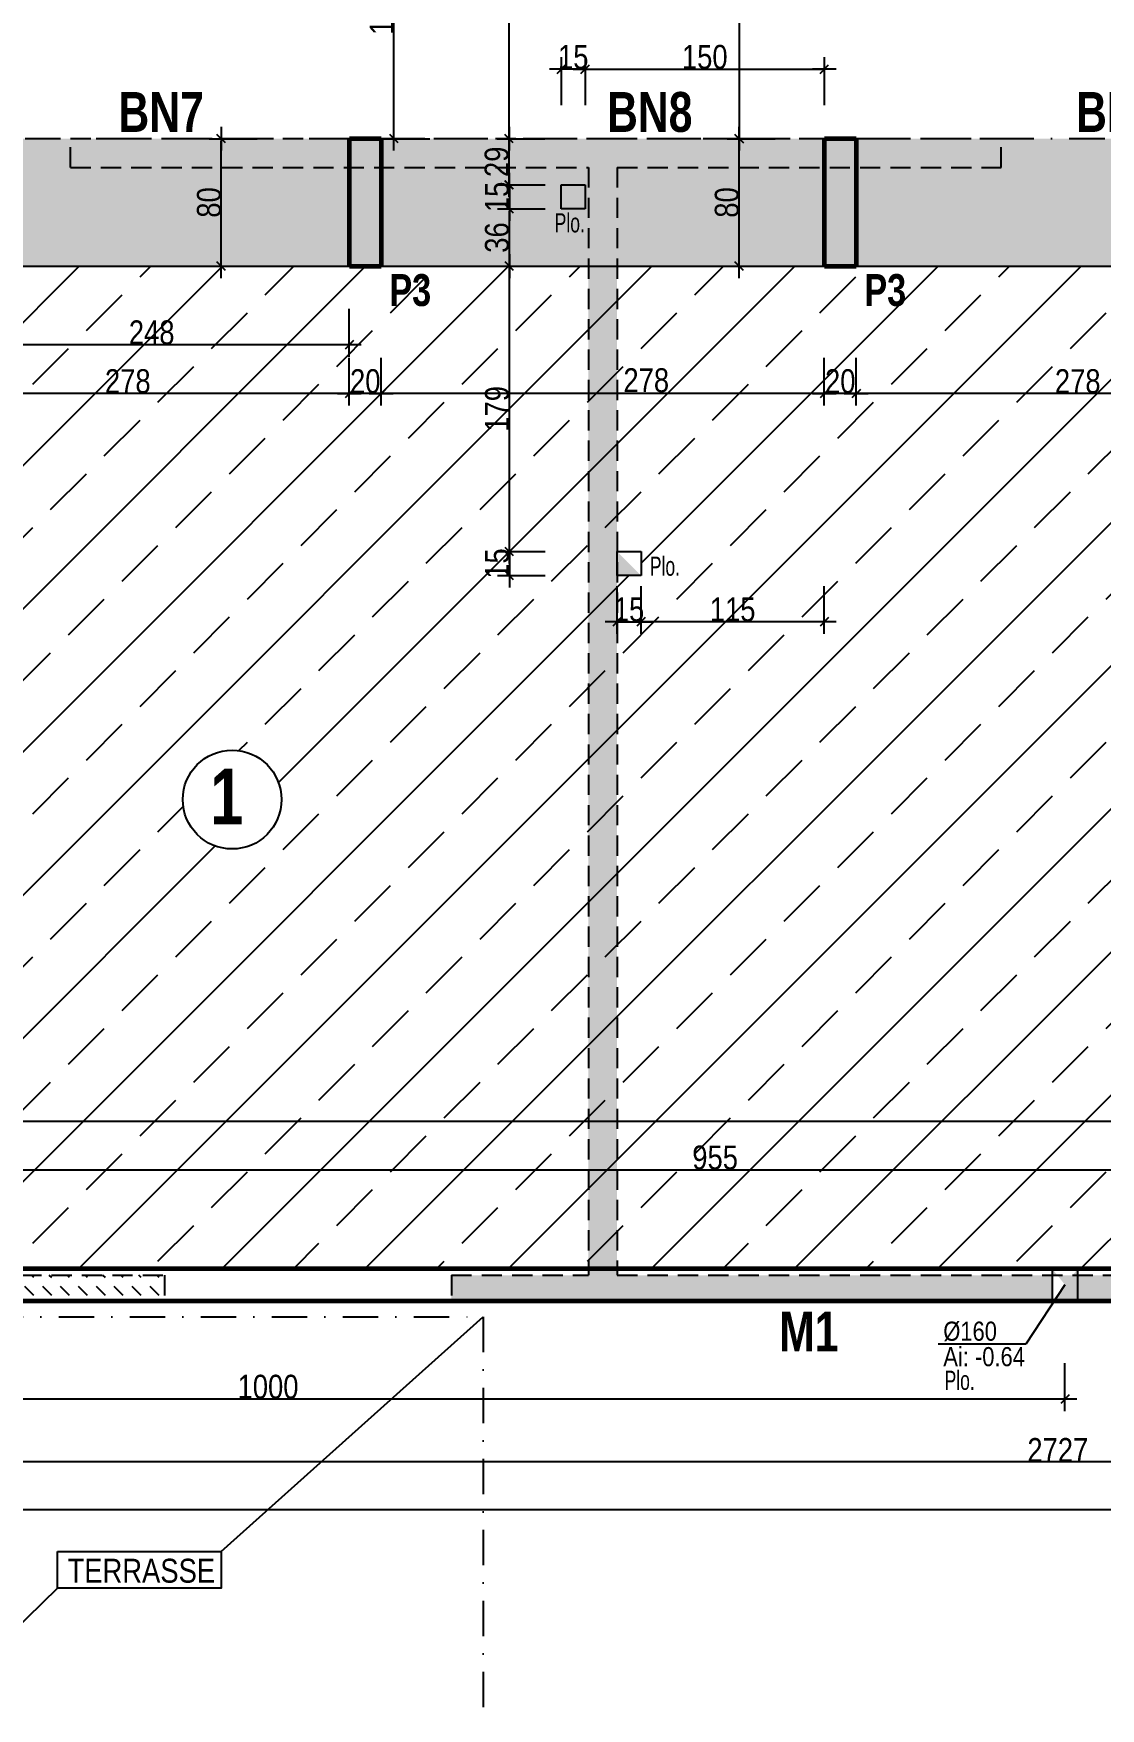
# Model space of a CAD drawing. Header units: centimetres. Extents: x 38820 to 82487, y -36363 to -12804.
# Drawn here: x 50413 to 51083, y -25268 to -24217 of the extents above; entities that cross this region are included whole.
import ezdxf
from ezdxf.enums import TextEntityAlignment as Align

# ---------------------------------------------------------------- set-up
doc = ezdxf.new("R2010")
doc.units = ezdxf.units.CM
doc.header["$LTSCALE"] = 0.5
doc.linetypes.add('CACHEX2', pattern=[19.05, 12.7, -6.35])
doc.linetypes.add('TIRETPT2', pattern=[12.7, 6.35, -3.175, 0, -3.175])
doc.layers.get('DEFPOINTS').update_dxf_attribs({"linetype": 'CONTINUOUS'})
for name, color, linetype in [('01_cote_gen', 4, 'CONTINUOUS'), ('01_linteaux', 2, 'CONTINUOUS'), ('01_murs_sup', 2, 'CACHEX2'), ('01_poch_BN', 9, 'CONTINUOUS'), ('01_poch_poteaux', 250, 'CONTINUOUS'), ('01_resv', 32, 'CONTINUOUS'), ('01_texte', 230, 'CONTINUOUS'), ('AA_COTES', 2, 'CONTINUOUS')]:
    doc.layers.add(name, color=color, linetype=linetype)
doc.layers.add('01_murs_coup', color=5, linetype='CONTINUOUS', lineweight=60)
doc.styles.add('Arial Narrow', font='ARIALN.TTF')
doc.styles.add('impact', font='impact.ttf')
doc.styles.add('STYLE2', font='ARIALN.TTF')
doc.dimstyles.new('JB50', dxfattribs={"dimscale": 0.1, "dimtxt": 150, "dimasz": 15, "dimexe": 0.1, "dimexo": 0.1, "dimgap": 0.09, "dimtad": 1, "dimdec": 1, "dimdsep": 46, "dimtxsty": 'STYLE2', "dimblk1": 'BOND_G', "dimblk2": 'BOND_D', "dimsah": 1, "dimcen": 1.5, "dimdle": 0.01, "dimse1": 1, "dimse2": 1, "dimclrd": 4, "dimclre": 2, "dimclrt": 6, "dimazin": 2, "dimtfac": 2.333333, "dimtdec": 1, "dimtix": 1, "dimtmove": 2, "dimatfit": 3, "dimldrblk": 'BOND_G', "dimfxl": 1, "dimtolj": 1, "dimtzin": 0, "dimarcsym": 0})
pattern_1 = [(135, (-19116.01, 5490.093), (-11.22532015, 9e-16), [7.9375, -7.9375])]

# ---------------------------------------------------------------- blocks, each defined once
blk = doc.blocks.new('BOND_G')
at = {"layer": 'AA_COTES', "color": 0}
for p, q in [((0, -5), (0, 15)), ((5, 0), (-5, 0)), ((1.77, 1.77), (-1.77, -1.77))]:
    blk.add_line(p, q, dxfattribs=at)
blk = doc.blocks.new('BOND_D')
at = {"layer": 'AA_COTES', "color": 0}
for p, q in [((5, 0), (-5, 0)), ((-1.77, -1.77), (1.77, 1.77)), ((0, 5), (0, -15))]:
    blk.add_line(p, q, dxfattribs=at)
blk = doc.blocks.new('*D740')
at = {"layer": '01_cote_gen', "color": 4, "lineweight": -2, "transparency": 16777216}
blk.add_line((51206.1, -24443.3), (50931.1, -24443.3), dxfattribs=at)
at = {"layer": 'DEFPOINTS', "color": 0}
for p in [(50929.6, -24363.4), (51207.6, -24421.9), (50929.6, -24443.3)]:
    blk.add_point(p, dxfattribs=at)
at = {"layer": '01_cote_gen', "color": 4, "lineweight": -2, "transparency": 16777216, "xscale": 1.5, "yscale": 1.5, "zscale": 1.5, "rotation": 180}
blk.add_blockref('BOND_D', (50929.6, -24443.3), dxfattribs=at)
at = {"layer": '01_cote_gen', "color": 4, "lineweight": -2, "transparency": 16777216, "xscale": 1.5, "yscale": 1.5, "zscale": 1.5}
blk.add_blockref('BOND_G', (51207.6, -24443.3), dxfattribs=at)
at = {"layer": '01_cote_gen', "color": 6, "transparency": 16777216, "insert": (51068.6, -24435.6), "char_height": 15, "attachment_point": 5, "style": 'STYLE2'}
blk.add_mtext('\\A1;278', dxfattribs=at)
blk = doc.blocks.new('*D741')
at = {"layer": '01_cote_gen', "color": 4, "lineweight": -2, "transparency": 16777216}
blk.add_line((50928.1, -24443.3), (50911.1, -24443.3), dxfattribs=at)
at = {"layer": 'DEFPOINTS', "color": 0}
for p in [(50909.6, -24363.4), (50929.6, -24363.4), (50909.6, -24443.3)]:
    blk.add_point(p, dxfattribs=at)
at = {"layer": '01_cote_gen', "color": 4, "lineweight": -2, "transparency": 16777216, "xscale": 1.5, "yscale": 1.5, "zscale": 1.5, "rotation": 180}
blk.add_blockref('BOND_D', (50909.6, -24443.3), dxfattribs=at)
at = {"layer": '01_cote_gen', "color": 4, "lineweight": -2, "transparency": 16777216, "xscale": 1.5, "yscale": 1.5, "zscale": 1.5}
blk.add_blockref('BOND_G', (50929.6, -24443.3), dxfattribs=at)
at = {"layer": '01_cote_gen', "color": 6, "transparency": 16777216, "insert": (50919.6, -24435.6), "char_height": 15, "attachment_point": 5, "style": 'STYLE2'}
blk.add_mtext('\\A1;20', dxfattribs=at)
blk = doc.blocks.new('*D742')
at = {"layer": '01_cote_gen', "color": 4, "lineweight": -2, "transparency": 16777216}
blk.add_line((50908.1, -24443.3), (50633.1, -24443.3), dxfattribs=at)
at = {"layer": 'DEFPOINTS', "color": 0}
for p in [(50631.6, -24363.4), (50909.6, -24363.4), (50631.6, -24443.3)]:
    blk.add_point(p, dxfattribs=at)
at = {"layer": '01_cote_gen', "color": 4, "lineweight": -2, "transparency": 16777216, "xscale": 1.5, "yscale": 1.5, "zscale": 1.5, "rotation": 180}
blk.add_blockref('BOND_D', (50631.6, -24443.3), dxfattribs=at)
at = {"layer": '01_cote_gen', "color": 4, "lineweight": -2, "transparency": 16777216, "xscale": 1.5, "yscale": 1.5, "zscale": 1.5}
blk.add_blockref('BOND_G', (50909.6, -24443.3), dxfattribs=at)
at = {"layer": '01_cote_gen', "color": 6, "transparency": 16777216, "insert": (50797.9, -24435), "char_height": 15, "attachment_point": 5, "style": 'STYLE2'}
blk.add_mtext('\\A1;278', dxfattribs=at)
blk = doc.blocks.new('*D743')
at = {"layer": '01_cote_gen', "color": 4, "lineweight": -2, "transparency": 16777216}
blk.add_line((50630.1, -24443.3), (50613.1, -24443.3), dxfattribs=at)
at = {"layer": 'DEFPOINTS', "color": 0}
for p in [(50611.6, -24363.4), (50631.6, -24363.4), (50611.6, -24443.3)]:
    blk.add_point(p, dxfattribs=at)
at = {"layer": '01_cote_gen', "color": 4, "lineweight": -2, "transparency": 16777216, "xscale": 1.5, "yscale": 1.5, "zscale": 1.5, "rotation": 180}
blk.add_blockref('BOND_D', (50611.6, -24443.3), dxfattribs=at)
at = {"layer": '01_cote_gen', "color": 4, "lineweight": -2, "transparency": 16777216, "xscale": 1.5, "yscale": 1.5, "zscale": 1.5}
blk.add_blockref('BOND_G', (50631.6, -24443.3), dxfattribs=at)
at = {"layer": '01_cote_gen', "color": 6, "transparency": 16777216, "insert": (50621.6, -24435.6), "char_height": 15, "attachment_point": 5, "style": 'STYLE2'}
blk.add_mtext('\\A1;20', dxfattribs=at)
blk = doc.blocks.new('*D744')
at = {"layer": '01_cote_gen', "color": 4, "lineweight": -2, "transparency": 16777216}
blk.add_line((50610.1, -24443.3), (50335.1, -24443.3), dxfattribs=at)
at = {"layer": 'DEFPOINTS', "color": 0}
for p in [(50333.6, -24363.4), (50611.6, -24363.4), (50333.6, -24443.3)]:
    blk.add_point(p, dxfattribs=at)
at = {"layer": '01_cote_gen', "color": 4, "lineweight": -2, "transparency": 16777216, "xscale": 1.5, "yscale": 1.5, "zscale": 1.5, "rotation": 180}
blk.add_blockref('BOND_D', (50333.6, -24443.3), dxfattribs=at)
at = {"layer": '01_cote_gen', "color": 4, "lineweight": -2, "transparency": 16777216, "xscale": 1.5, "yscale": 1.5, "zscale": 1.5}
blk.add_blockref('BOND_G', (50611.6, -24443.3), dxfattribs=at)
at = {"layer": '01_cote_gen', "color": 6, "transparency": 16777216, "insert": (50472.6, -24435.6), "char_height": 15, "attachment_point": 5, "style": 'STYLE2'}
blk.add_mtext('\\A1;278', dxfattribs=at)
blk = doc.blocks.new('*D775')
at = {"layer": '01_cote_gen', "color": 4, "lineweight": -2, "transparency": 16777216}
blk.add_line((50062.1, -24899.8), (52398.1, -24899.8), dxfattribs=at)
at = {"layer": 'DEFPOINTS', "color": 0}
for p in [(52399.6, -24899.8), (50060.6, -24907.3), (52399.6, -24907.3)]:
    blk.add_point(p, dxfattribs=at)
at = {"layer": '01_cote_gen', "color": 4, "lineweight": -2, "transparency": 16777216, "xscale": 1.5, "yscale": 1.5, "zscale": 1.5, "rotation": 180}
blk.add_blockref('BOND_G', (50060.6, -24899.8), dxfattribs=at)
at = {"layer": '01_cote_gen', "color": 4, "lineweight": -2, "transparency": 16777216, "xscale": 1.5, "yscale": 1.5, "zscale": 1.5}
blk.add_blockref('BOND_D', (52399.6, -24899.8), dxfattribs=at)
at = {"layer": '01_cote_gen', "color": 6, "transparency": 16777216, "insert": (51230.1, -24892.1), "char_height": 15, "attachment_point": 5, "style": 'STYLE2'}
blk.add_mtext('\\A1;2339', dxfattribs=at)
blk = doc.blocks.new('*D779')
at = {"layer": '01_cote_gen', "color": 4, "lineweight": -2, "transparency": 16777216}
blk.add_line((50365.1, -24930.2), (51317.1, -24930.2), dxfattribs=at)
at = {"layer": 'DEFPOINTS', "color": 0}
for p in [(51318.6, -24930.2), (50363.6, -24952.7), (51318.6, -24952.7)]:
    blk.add_point(p, dxfattribs=at)
at = {"layer": '01_cote_gen', "color": 4, "lineweight": -2, "transparency": 16777216, "xscale": 1.5, "yscale": 1.5, "zscale": 1.5, "rotation": 180}
blk.add_blockref('BOND_G', (50363.6, -24930.2), dxfattribs=at)
at = {"layer": '01_cote_gen', "color": 4, "lineweight": -2, "transparency": 16777216, "xscale": 1.5, "yscale": 1.5, "zscale": 1.5}
blk.add_blockref('BOND_D', (51318.6, -24930.2), dxfattribs=at)
at = {"layer": '01_cote_gen', "color": 6, "transparency": 16777216, "insert": (50841.1, -24922.6), "char_height": 15, "attachment_point": 5, "style": 'STYLE2'}
blk.add_mtext('\\A1;955', dxfattribs=at)
blk = doc.blocks.new('*D789')
at = {"layer": '01_cote_gen', "color": 4, "lineweight": -2, "transparency": 16777216}
blk.add_line((50610.1, -24412.7), (50365.1, -24412.7), dxfattribs=at)
at = {"layer": 'DEFPOINTS', "color": 0}
for p in [(50611.6, -24363.4), (50363.6, -24387.8), (50363.6, -24412.7)]:
    blk.add_point(p, dxfattribs=at)
at = {"layer": '01_cote_gen', "color": 4, "lineweight": -2, "transparency": 16777216, "xscale": 1.5, "yscale": 1.5, "zscale": 1.5, "rotation": 180}
blk.add_blockref('BOND_D', (50363.6, -24412.7), dxfattribs=at)
at = {"layer": '01_cote_gen', "color": 4, "lineweight": -2, "transparency": 16777216, "xscale": 1.5, "yscale": 1.5, "zscale": 1.5}
blk.add_blockref('BOND_G', (50611.6, -24412.7), dxfattribs=at)
at = {"layer": '01_cote_gen', "color": 6, "transparency": 16777216, "insert": (50487.6, -24405), "char_height": 15, "attachment_point": 5, "style": 'STYLE2'}
blk.add_mtext('\\A1;248', dxfattribs=at)
blk = doc.blocks.new('*D858')
at = {"layer": '01_cote_gen', "color": 4, "lineweight": -2, "transparency": 16777216}
blk.add_line((50531.2, -24361.9), (50531.2, -24284.9), dxfattribs=at)
at = {"layer": 'DEFPOINTS', "color": 0}
for p in [(50531.2, -24283.4), (50563.2, -24283.4), (50572.4, -24363.4)]:
    blk.add_point(p, dxfattribs=at)
at = {"layer": '01_cote_gen', "color": 4, "lineweight": -2, "transparency": 16777216, "xscale": 1.5, "yscale": 1.5, "zscale": 1.5}
for name, p, rotation in [('BOND_D', (50531.2, -24283.4), 90), ('BOND_G', (50531.2, -24363.4), 270)]:
    blk.add_blockref(name, p, dxfattribs=dict(at, rotation=rotation))
at = {"layer": '01_cote_gen', "color": 6, "transparency": 16777216, "insert": (50523.6, -24323.4), "char_height": 15, "attachment_point": 5, "rotation": 90, "style": 'STYLE2'}
blk.add_mtext('\\A1;80', dxfattribs=at)
blk = doc.blocks.new('*D859')
at = {"layer": '01_cote_gen', "color": 4, "lineweight": -2, "transparency": 16777216}
blk.add_line((50856.2, -24361.9), (50856.2, -24284.9), dxfattribs=at)
at = {"layer": 'DEFPOINTS', "color": 0}
for p in [(50856.2, -24283.4), (50884.7, -24283.4), (50884.7, -24363.4)]:
    blk.add_point(p, dxfattribs=at)
at = {"layer": '01_cote_gen', "color": 4, "lineweight": -2, "transparency": 16777216, "xscale": 1.5, "yscale": 1.5, "zscale": 1.5}
for name, p, rotation in [('BOND_D', (50856.2, -24283.4), 90), ('BOND_G', (50856.2, -24363.4), 270)]:
    blk.add_blockref(name, p, dxfattribs=dict(at, rotation=rotation))
at = {"layer": '01_cote_gen', "color": 6, "transparency": 16777216, "insert": (50848.5, -24323.4), "char_height": 15, "attachment_point": 5, "rotation": 90, "style": 'STYLE2'}
blk.add_mtext('\\A1;80', dxfattribs=at)
blk = doc.blocks.new('*D887')
at = {"layer": '01_cote_gen', "color": 4, "lineweight": -2, "transparency": 16777216}
blk.add_line((52418.1, -25113.5), (49694.1, -25113.5), dxfattribs=at)
at = {"layer": 'DEFPOINTS', "color": 0}
for p in [(49692.6, -25048.6), (52419.6, -25048.6), (49692.6, -25113.5)]:
    blk.add_point(p, dxfattribs=at)
at = {"layer": '01_cote_gen', "color": 4, "lineweight": -2, "transparency": 16777216, "xscale": 1.5, "yscale": 1.5, "zscale": 1.5, "rotation": 180}
blk.add_blockref('BOND_D', (49692.6, -25113.5), dxfattribs=at)
at = {"layer": '01_cote_gen', "color": 4, "lineweight": -2, "transparency": 16777216, "xscale": 1.5, "yscale": 1.5, "zscale": 1.5}
blk.add_blockref('BOND_G', (52419.6, -25113.5), dxfattribs=at)
at = {"layer": '01_cote_gen', "color": 6, "transparency": 16777216, "insert": (51056.1, -25106), "char_height": 15, "attachment_point": 5, "style": 'STYLE2'}
blk.add_mtext('\\A1;2727', dxfattribs=at)
blk = doc.blocks.new('*D890')
at = {"layer": '01_cote_gen', "color": 4, "lineweight": -2, "transparency": 16777216}
blk.add_line((52418.1, -25143.6), (47708.1, -25143.6), dxfattribs=at)
at = {"layer": 'DEFPOINTS', "color": 0}
for p in [(47706.6, -25121), (52419.6, -25121), (47706.6, -25143.6)]:
    blk.add_point(p, dxfattribs=at)
at = {"layer": '01_cote_gen', "color": 4, "lineweight": -2, "transparency": 16777216, "xscale": 1.5, "yscale": 1.5, "zscale": 1.5, "rotation": 180}
blk.add_blockref('BOND_D', (47706.6, -25143.6), dxfattribs=at)
at = {"layer": '01_cote_gen', "color": 4, "lineweight": -2, "transparency": 16777216, "xscale": 1.5, "yscale": 1.5, "zscale": 1.5}
blk.add_blockref('BOND_G', (52419.6, -25143.6), dxfattribs=at)
at = {"layer": '01_cote_gen', "color": 6, "transparency": 16777216, "insert": (50063.1, -25135.9), "char_height": 15, "attachment_point": 5, "style": 'STYLE2'}
blk.add_mtext('\\A1;4713', dxfattribs=at)
blk = doc.blocks.new('*D1194')
at = {"layer": '01_cote_gen', "color": 4, "lineweight": -2, "transparency": 16777216}
blk.add_line((50639.6, -24281.9), (50639.6, -24125.9), dxfattribs=at)
at = {"layer": 'DEFPOINTS', "color": 0}
for p in [(50639.6, -24124.4), (50691.8, -24124.4), (50646.8, -24283.4)]:
    blk.add_point(p, dxfattribs=at)
at = {"layer": '01_cote_gen', "color": 4, "lineweight": -2, "transparency": 16777216, "xscale": 1.5, "yscale": 1.5, "zscale": 1.5}
for name, p, rotation in [('BOND_D', (50639.6, -24124.4), 90), ('BOND_G', (50639.6, -24283.4), 270)]:
    blk.add_blockref(name, p, dxfattribs=dict(at, rotation=rotation))
at = {"layer": '01_cote_gen', "color": 6, "transparency": 16777216, "insert": (50631.9, -24203.9), "char_height": 15, "attachment_point": 5, "rotation": 90, "style": 'STYLE2'}
blk.add_mtext('\\A1;159', dxfattribs=at)
blk = doc.blocks.new('*D1196')
at = {"layer": '01_cote_gen', "color": 4, "lineweight": -2, "transparency": 16777216}
blk.add_line((50633.1, -24031.7), (50675.1, -24031.7), dxfattribs=at)
at = {"layer": 'DEFPOINTS', "color": 0}
for p in [(50676.6, -24031.7), (50676.6, -24081.4), (50631.6, -24265.4)]:
    blk.add_point(p, dxfattribs=at)
at = {"layer": '01_cote_gen', "color": 4, "lineweight": -2, "transparency": 16777216, "xscale": 1.5, "yscale": 1.5, "zscale": 1.5, "rotation": 180}
blk.add_blockref('BOND_G', (50631.6, -24031.7), dxfattribs=at)
at = {"layer": '01_cote_gen', "color": 4, "lineweight": -2, "transparency": 16777216, "xscale": 1.5, "yscale": 1.5, "zscale": 1.5}
blk.add_blockref('BOND_D', (50676.6, -24031.7), dxfattribs=at)
at = {"layer": '01_cote_gen', "color": 6, "transparency": 16777216, "insert": (50654.1, -24024.1), "char_height": 15, "attachment_point": 5, "style": 'STYLE2'}
blk.add_mtext('\\A1;45', dxfattribs=at)
blk = doc.blocks.new('*D1198')
at = {"layer": '01_cote_gen', "color": 4, "lineweight": -2, "transparency": 16777216}
blk.add_line((50711.8, -24281.9), (50711.8, -24078.9), dxfattribs=at)
at = {"layer": 'DEFPOINTS', "color": 0}
for p in [(50711.8, -24077.4), (50738.7, -24077.4), (50739.4, -24283.4)]:
    blk.add_point(p, dxfattribs=at)
at = {"layer": '01_cote_gen', "color": 4, "lineweight": -2, "transparency": 16777216, "xscale": 1.5, "yscale": 1.5, "zscale": 1.5}
for name, p, rotation in [('BOND_D', (50711.8, -24077.4), 90), ('BOND_G', (50711.8, -24283.4), 270)]:
    blk.add_blockref(name, p, dxfattribs=dict(at, rotation=rotation))
at = {"layer": '01_cote_gen', "color": 6, "transparency": 16777216, "insert": (50704.1, -24180.4), "char_height": 15, "attachment_point": 5, "rotation": 90, "style": 'STYLE2'}
blk.add_mtext('\\A1;206', dxfattribs=at)
blk = doc.blocks.new('*D1204')
at = {"layer": '01_cote_gen', "color": 4, "lineweight": -2, "transparency": 16777216}
blk.add_line((50856.2, -24047.9), (50856.2, -24281.9), dxfattribs=at)
at = {"layer": 'DEFPOINTS', "color": 0}
for p in [(50794.6, -24046.4), (50833, -24283.4), (50856.2, -24283.4)]:
    blk.add_point(p, dxfattribs=at)
at = {"layer": '01_cote_gen', "color": 4, "lineweight": -2, "transparency": 16777216, "xscale": 1.5, "yscale": 1.5, "zscale": 1.5}
for name, p, rotation in [('BOND_G', (50856.2, -24046.4), 90), ('BOND_D', (50856.2, -24283.4), 270)]:
    blk.add_blockref(name, p, dxfattribs=dict(at, rotation=rotation))
at = {"layer": '01_cote_gen', "color": 6, "transparency": 16777216, "insert": (50848.5, -24195.1), "char_height": 15, "attachment_point": 5, "rotation": 90, "style": 'STYLE2'}
blk.add_mtext('\\A1;237', dxfattribs=at)
blk = doc.blocks.new('*D1228')
at = {"layer": '01_cote_gen', "color": 4, "lineweight": -2, "transparency": 16777216}
blk.add_line((51059.1, -25074.1), (50062.1, -25074.1), dxfattribs=at)
at = {"layer": 'DEFPOINTS', "color": 0}
for p in [(51060.6, -25002.4), (50060.6, -25053.5), (50060.6, -25074.1)]:
    blk.add_point(p, dxfattribs=at)
at = {"layer": '01_cote_gen', "color": 4, "lineweight": -2, "transparency": 16777216, "xscale": 1.5, "yscale": 1.5, "zscale": 1.5, "rotation": 180}
blk.add_blockref('BOND_D', (50060.6, -25074.1), dxfattribs=at)
at = {"layer": '01_cote_gen', "color": 4, "lineweight": -2, "transparency": 16777216, "xscale": 1.5, "yscale": 1.5, "zscale": 1.5}
blk.add_blockref('BOND_G', (51060.6, -25074.1), dxfattribs=at)
at = {"layer": '01_cote_gen', "color": 6, "transparency": 16777216, "insert": (50560.6, -25066.4), "char_height": 15, "attachment_point": 5, "style": 'STYLE2'}
blk.add_mtext('\\A1;1000', dxfattribs=at)
blk = doc.blocks.new('*D1230')
at = {"layer": '01_cote_gen', "color": 4, "lineweight": -2, "transparency": 16777216}
for p, q in [((50712, -24540.9), (50712, -24539.4)), ((50712, -24542.4), (50712, -24557.4)), ((50712, -24558.9), (50712, -24560.4))]:
    blk.add_line(p, q, dxfattribs=at)
at = {"layer": 'DEFPOINTS', "color": 0}
for p in [(50767.7, -24542.4), (50712, -24557.4), (50767.7, -24557.4)]:
    blk.add_point(p, dxfattribs=at)
at = {"layer": '01_cote_gen', "color": 4, "lineweight": -2, "transparency": 16777216, "xscale": 1.5, "yscale": 1.5, "zscale": 1.5}
for name, p, rotation in [('BOND_G', (50712, -24542.4), 270), ('BOND_D', (50712, -24557.4), 90)]:
    blk.add_blockref(name, p, dxfattribs=dict(at, rotation=rotation))
at = {"layer": '01_cote_gen', "color": 6, "transparency": 16777216, "insert": (50704.3, -24549.9), "char_height": 15, "attachment_point": 5, "rotation": 90, "style": 'STYLE2'}
blk.add_mtext('\\A1;15', dxfattribs=at)
blk = doc.blocks.new('*D1231')
at = {"layer": '01_cote_gen', "color": 4, "lineweight": -2, "transparency": 16777216}
blk.add_line((50712, -24540.9), (50712, -24364.9), dxfattribs=at)
at = {"layer": 'DEFPOINTS', "color": 0}
for p in [(50712, -24363.4), (50722.2, -24363.4), (50728.5, -24542.4)]:
    blk.add_point(p, dxfattribs=at)
at = {"layer": '01_cote_gen', "color": 4, "lineweight": -2, "transparency": 16777216, "xscale": 1.5, "yscale": 1.5, "zscale": 1.5}
for name, p, rotation in [('BOND_D', (50712, -24363.4), 90), ('BOND_G', (50712, -24542.4), 270)]:
    blk.add_blockref(name, p, dxfattribs=dict(at, rotation=rotation))
at = {"layer": '01_cote_gen', "color": 6, "transparency": 16777216, "insert": (50704.3, -24452.9), "char_height": 15, "attachment_point": 5, "rotation": 90, "style": 'STYLE2'}
blk.add_mtext('\\A1;179', dxfattribs=at)
blk = doc.blocks.new('*D1232')
at = {"layer": '01_cote_gen', "color": 4, "lineweight": -2, "transparency": 16777216}
blk.add_line((50908.1, -24586.5), (50796.1, -24586.5), dxfattribs=at)
at = {"layer": 'DEFPOINTS', "color": 0}
for p in [(50909.6, -24450.8), (50794.6, -24557.4), (50794.6, -24586.5)]:
    blk.add_point(p, dxfattribs=at)
at = {"layer": '01_cote_gen', "color": 4, "lineweight": -2, "transparency": 16777216, "xscale": 1.5, "yscale": 1.5, "zscale": 1.5, "rotation": 180}
blk.add_blockref('BOND_D', (50794.6, -24586.5), dxfattribs=at)
at = {"layer": '01_cote_gen', "color": 4, "lineweight": -2, "transparency": 16777216, "xscale": 1.5, "yscale": 1.5, "zscale": 1.5}
blk.add_blockref('BOND_G', (50909.6, -24586.5), dxfattribs=at)
at = {"layer": '01_cote_gen', "color": 6, "transparency": 16777216, "insert": (50852.1, -24578.8), "char_height": 15, "attachment_point": 5, "style": 'STYLE2'}
blk.add_mtext('\\A1;115', dxfattribs=at)
blk = doc.blocks.new('*D1233')
at = {"layer": '01_cote_gen', "color": 4, "lineweight": -2, "transparency": 16777216}
for p, q in [((50778.1, -24586.5), (50776.6, -24586.5)), ((50779.6, -24586.5), (50794.6, -24586.5)), ((50796.1, -24586.5), (50797.6, -24586.5))]:
    blk.add_line(p, q, dxfattribs=at)
at = {"layer": 'DEFPOINTS', "color": 0}
for p in [(50779.6, -24557.4), (50794.6, -24557.4), (50794.6, -24586.5)]:
    blk.add_point(p, dxfattribs=at)
at = {"layer": '01_cote_gen', "color": 4, "lineweight": -2, "transparency": 16777216, "xscale": 1.5, "yscale": 1.5, "zscale": 1.5}
blk.add_blockref('BOND_G', (50779.6, -24586.5), dxfattribs=at)
at = {"layer": '01_cote_gen', "color": 4, "lineweight": -2, "transparency": 16777216, "xscale": 1.5, "yscale": 1.5, "zscale": 1.5, "rotation": 180}
blk.add_blockref('BOND_D', (50794.6, -24586.5), dxfattribs=at)
at = {"layer": '01_cote_gen', "color": 6, "transparency": 16777216, "insert": (50787.1, -24578.8), "char_height": 15, "attachment_point": 5, "style": 'STYLE2'}
blk.add_mtext('\\A1;15', dxfattribs=at)
blk = doc.blocks.new('*D1241')
at = {"layer": '01_cote_gen', "color": 4, "lineweight": -2, "transparency": 16777216}
for p, q in [((50712, -24310.9), (50712, -24309.4)), ((50712, -24312.4), (50712, -24327.4)), ((50712, -24328.9), (50712, -24330.4))]:
    blk.add_line(p, q, dxfattribs=at)
at = {"layer": 'DEFPOINTS', "color": 0}
for p in [(50732.6, -24312.4), (50712, -24327.4), (50725.2, -24327.4)]:
    blk.add_point(p, dxfattribs=at)
at = {"layer": '01_cote_gen', "color": 4, "lineweight": -2, "transparency": 16777216, "xscale": 1.5, "yscale": 1.5, "zscale": 1.5}
for name, p, rotation in [('BOND_G', (50712, -24312.4), 270), ('BOND_D', (50712, -24327.4), 90)]:
    blk.add_blockref(name, p, dxfattribs=dict(at, rotation=rotation))
at = {"layer": '01_cote_gen', "color": 6, "transparency": 16777216, "insert": (50704.3, -24319.9), "char_height": 15, "attachment_point": 5, "rotation": 90, "style": 'STYLE2'}
blk.add_mtext('\\A1;15', dxfattribs=at)
blk = doc.blocks.new('*D1242')
at = {"layer": '01_cote_gen', "color": 4, "lineweight": -2, "transparency": 16777216}
blk.add_line((50712, -24361.9), (50712, -24328.9), dxfattribs=at)
at = {"layer": 'DEFPOINTS', "color": 0}
for p in [(50712, -24327.4), (50721.8, -24327.4), (50721.8, -24363.4)]:
    blk.add_point(p, dxfattribs=at)
at = {"layer": '01_cote_gen', "color": 4, "lineweight": -2, "transparency": 16777216, "xscale": 1.5, "yscale": 1.5, "zscale": 1.5}
for name, p, rotation in [('BOND_D', (50712, -24327.4), 90), ('BOND_G', (50712, -24363.4), 270)]:
    blk.add_blockref(name, p, dxfattribs=dict(at, rotation=rotation))
at = {"layer": '01_cote_gen', "color": 6, "transparency": 16777216, "insert": (50704.3, -24345.4), "char_height": 15, "attachment_point": 5, "rotation": 90, "style": 'STYLE2'}
blk.add_mtext('\\A1;36', dxfattribs=at)
blk = doc.blocks.new('*D1243')
at = {"layer": '01_cote_gen', "color": 4, "lineweight": -2, "transparency": 16777216}
for p, q in [((50743.1, -24239.8), (50741.6, -24239.8)), ((50759.6, -24239.8), (50744.6, -24239.8)), ((50761.1, -24239.8), (50762.6, -24239.8))]:
    blk.add_line(p, q, dxfattribs=at)
at = {"layer": 'DEFPOINTS', "color": 0}
for p in [(50744.6, -24239.8), (50744.6, -24326), (50759.6, -24326)]:
    blk.add_point(p, dxfattribs=at)
at = {"layer": '01_cote_gen', "color": 4, "lineweight": -2, "transparency": 16777216, "xscale": 1.5, "yscale": 1.5, "zscale": 1.5}
blk.add_blockref('BOND_D', (50744.6, -24239.8), dxfattribs=at)
at = {"layer": '01_cote_gen', "color": 4, "lineweight": -2, "transparency": 16777216, "xscale": 1.5, "yscale": 1.5, "zscale": 1.5, "rotation": 180}
blk.add_blockref('BOND_G', (50759.6, -24239.8), dxfattribs=at)
at = {"layer": '01_cote_gen', "color": 6, "transparency": 16777216, "insert": (50752.1, -24232.2), "char_height": 15, "attachment_point": 5, "style": 'STYLE2'}
blk.add_mtext('\\A1;15', dxfattribs=at)
blk = doc.blocks.new('*D1244')
at = {"layer": '01_cote_gen', "color": 4, "lineweight": -2, "transparency": 16777216}
blk.add_line((50761.1, -24239.8), (50908.1, -24239.8), dxfattribs=at)
at = {"layer": 'DEFPOINTS', "color": 0}
for p in [(50909.6, -24239.8), (50759.6, -24251.9), (50909.6, -24292)]:
    blk.add_point(p, dxfattribs=at)
at = {"layer": '01_cote_gen', "color": 4, "lineweight": -2, "transparency": 16777216, "xscale": 1.5, "yscale": 1.5, "zscale": 1.5, "rotation": 180}
blk.add_blockref('BOND_G', (50759.6, -24239.8), dxfattribs=at)
at = {"layer": '01_cote_gen', "color": 4, "lineweight": -2, "transparency": 16777216, "xscale": 1.5, "yscale": 1.5, "zscale": 1.5}
blk.add_blockref('BOND_D', (50909.6, -24239.8), dxfattribs=at)
at = {"layer": '01_cote_gen', "color": 6, "transparency": 16777216, "insert": (50834.6, -24232.2), "char_height": 15, "attachment_point": 5, "style": 'STYLE2'}
blk.add_mtext('\\A1;150', dxfattribs=at)
blk = doc.blocks.new('*D1262')
at = {"layer": '01_cote_gen', "color": 4, "lineweight": -2, "transparency": 16777216}
blk.add_line((50711.8, -24310.9), (50711.8, -24284.9), dxfattribs=at)
at = {"layer": 'DEFPOINTS', "color": 0}
for p in [(50711.8, -24283.4), (50734.3, -24283.4), (50734.5, -24312.4)]:
    blk.add_point(p, dxfattribs=at)
at = {"layer": '01_cote_gen', "color": 4, "lineweight": -2, "transparency": 16777216, "xscale": 1.5, "yscale": 1.5, "zscale": 1.5}
for name, p, rotation in [('BOND_D', (50711.8, -24283.4), 90), ('BOND_G', (50711.8, -24312.4), 270)]:
    blk.add_blockref(name, p, dxfattribs=dict(at, rotation=rotation))
at = {"layer": '01_cote_gen', "color": 6, "transparency": 16777216, "insert": (50704.1, -24297.9), "char_height": 15, "attachment_point": 5, "rotation": 90, "style": 'STYLE2'}
blk.add_mtext('\\A1;29', dxfattribs=at)

msp = doc.modelspace()

# ---------------------------------------------------------------- hatches: boundary and pattern name
at = {"layer": '01_murs_sup'}
h = msp.add_hatch(dxfattribs=at)
h.set_pattern_fill('DASH', color=256, scale=2.5, angle=135)
h.set_pattern_definition(pattern_1)
h.paths.add_polyline_path([(50334.63, -24283.371), (50020.63, -24283.371), (50020.63, -25012.391), (50495.631, -25012.391), (50495.631, -24996.391), (50348.62, -24996.391), (50348.62, -24853.269), (50328.62, -24853.269), (50328.62, -24996.391), (50038.63, -24996.391), (50038.63, -24301.371), (50334.63, -24301.371)])
h = msp.add_hatch(dxfattribs=at)
h.set_pattern_fill('DASH', color=256, scale=2.5, angle=135)
h.set_pattern_definition(pattern_1)
h.paths.add_polyline_path([(51020.63, -24283.371), (50436.63, -24283.371), (50436.63, -24301.371), (50761.625, -24301.371), (50761.625, -24996.391), (50675.631, -24996.391), (50675.631, -25012.391), (51435.631, -25012.391), (51435.631, -24996.391), (51353.625, -24996.391), (51353.625, -24854.391), (51333.625, -24854.391), (51333.625, -24996.391), (50779.625, -24996.391), (50779.625, -24301.371), (51020.63, -24301.371)])
at = {"layer": '01_poch_BN'}
h = msp.add_hatch(color=256, dxfattribs=at)
h.dxf.hatch_style = 1
h.paths.add_polyline_path([(50313.635, -24301.371), (50060.634, -24301.371), (50060.634, -24363.374), (50313.635, -24363.374)])
h.paths.add_polyline_path([(50313.635, -24283.374), (50060.634, -24283.374), (50060.634, -24301.371), (50313.635, -24301.371)])
h.paths.add_polyline_path([(50611.635, -24301.371), (50436.63, -24301.371), (50436.63, -24283.374), (50363.62, -24283.374), (50363.62, -24363.374), (50611.635, -24363.374)])
h.paths.add_polyline_path([(50363.62, -24283.374), (50334.63, -24283.374), (50334.63, -24301.371), (50333.635, -24301.371), (50333.635, -24363.374), (50313.62, -24363.374), (50313.62, -24992.374), (50328.62, -24992.374), (50348.62, -24992.374), (50363.62, -24992.374)])
h.paths.add_polyline_path([(50761.625, -24301.371), (50631.635, -24301.371), (50631.635, -24363.374), (50761.625, -24363.374)])
h.paths.add_polyline_path([(50611.635, -24283.374), (50436.63, -24283.374), (50436.63, -24301.371), (50611.635, -24301.371)], flags=17)
h.paths.add_polyline_path([(50909.635, -24283.374), (50631.635, -24283.374), (50631.635, -24301.371), (50761.625, -24301.371), (50761.625, -24363.374), (50779.625, -24363.374), (50779.625, -24301.371), (50909.635, -24301.371)])
h.paths.add_polyline_path([(50909.635, -24301.371), (50779.625, -24301.371), (50779.625, -24363.374), (50909.635, -24363.374)])
h = msp.add_hatch(color=256, dxfattribs=at)
h.dxf.hatch_style = 1
h.paths.add_polyline_path([(51207.635, -24301.371), (51122.63, -24301.371), (51122.63, -24283.374), (51020.63, -24283.374), (51020.63, -24301.371), (50929.635, -24301.371), (50929.635, -24363.374), (51207.635, -24363.374)])
h.paths.add_polyline_path([(51020.63, -24283.374), (50929.635, -24283.374), (50929.635, -24301.371), (51020.63, -24301.371)])
h.paths.add_polyline_path([(51207.635, -24283.374), (51122.63, -24283.374), (51122.63, -24301.371), (51207.635, -24301.371)], flags=17)
h.paths.add_polyline_path([(51505.635, -24301.371), (51227.635, -24301.371), (51227.635, -24363.374), (51505.635, -24363.374)])
h.paths.add_polyline_path([(51505.635, -24283.374), (51227.635, -24283.374), (51227.635, -24301.371), (51505.635, -24301.371)])
h.paths.add_polyline_path([(51726.627, -24301.371), (51525.635, -24301.371), (51525.635, -24363.374), (51726.627, -24363.374)], flags=17)
h.paths.add_polyline_path([(51803.637, -24283.374), (51525.635, -24283.374), (51525.635, -24301.371), (51726.627, -24301.371), (51726.627, -24363.374), (51744.627, -24363.374), (51744.627, -24301.371), (51803.637, -24301.371)])
h.paths.add_polyline_path([(51803.637, -24301.371), (51744.627, -24301.371), (51744.627, -24363.374), (51803.637, -24363.374)])
h = msp.add_hatch(dxfattribs=at)
h.set_pattern_fill('ANSI33', color=256, scale=10)
h.paths.add_polyline_path([(49263.631, -24414.407), (49248.631, -24414.407), (49248.77, -24399.409), (49263.631, -24399.546), (49263.631, -24414.407), (49263.631, -24992.374), (49268.631, -24992.374), (49268.631, -24854.391), (49288.631, -24854.391), (49288.631, -24992.374), (49313.631, -24992.374), (49313.631, -24363.374), (49392.64, -24363.374), (49392.64, -24301.43), (49077.635, -24301.43), (49077.637, -24637.364), (49057.635, -24637.364), (49057.635, -24363.374), (48797.634, -24363.374), (48797.634, -24992.374), (48998.682, -24992.374), (48998.682, -24992.332), (49015.457, -24992.374), (49263.631, -24992.374)])
h.paths.add_polyline_path([(49268.631, -24631.391), (49268.631, -24559.391), (49288.631, -24559.391), (49288.631, -24631.391)], flags=16)
h.paths.add_polyline_path([(49672.631, -24363.374), (49412.64, -24363.374), (49392.64, -24363.374), (49313.631, -24363.374), (49313.631, -24992.374), (49672.631, -24992.374)])
h.paths.add_polyline_path([(50020.63, -24363.374), (49710.64, -24363.374), (49710.64, -24508.344), (49725.869, -24508.344), (49725.869, -24523.344), (49710.64, -24523.344), (49710.64, -24947.324), (49710.725, -24947.324), (49710.728, -24987.324), (49710.708, -24992.374), (49720.688, -24992.374), (49720.688, -24977.374), (49735.688, -24977.374), (49735.688, -24992.374), (49990.507, -24992.374), (49990.645, -24977.375), (50005.607, -24977.374), (50005.607, -24992.374), (50020.63, -24992.374)])
h.paths.add_polyline_path([(50038.63, -24363.374), (50020.63, -24363.374), (50020.63, -24992.374), (50038.63, -24992.374)])
h.paths.add_polyline_path([(50313.62, -24363.374), (50060.634, -24363.374), (50060.634, -24992.374), (50073.64, -24992.374), (50073.641, -24992.335), (50089.59, -24992.374), (50313.62, -24992.374)])
h.paths.add_polyline_path([(50779.625, -24363.374), (50761.625, -24363.374), (50761.625, -24992.374), (50779.625, -24992.374)])
h.paths.add_polyline_path([(51318.625, -24637.368), (51227.635, -24637.368), (51207.635, -24637.368), (51207.635, -24363.374), (50929.635, -24363.374), (50909.635, -24363.374), (50779.625, -24363.374), (50779.625, -24542.358), (50794.625, -24542.358), (50794.625, -24557.358), (50779.625, -24557.358), (50779.625, -24992.374), (51052.615, -24992.374), (51052.616, -24992.334), (51068.614, -24992.374), (51318.625, -24992.374)])
h.paths.add_polyline_path([(51505.635, -24363.374), (51227.635, -24363.374), (51227.635, -24557.368), (51505.635, -24557.368)])
h.paths.add_polyline_path([(51343.619, -24413.415), (51328.619, -24413.415), (51328.619, -24398.415), (51343.619, -24398.415)], flags=16)
h.paths.add_polyline_path([(51726.627, -24363.374), (51525.635, -24363.374), (51525.635, -24637.368), (51505.635, -24637.368), (51368.625, -24637.368), (51368.625, -24992.374), (51726.627, -24992.374)])
h.paths.add_polyline_path([(51744.627, -24363.374), (51726.627, -24363.374), (51726.627, -24992.374), (51744.627, -24992.374)])
h.paths.add_polyline_path([(51858.627, -24655.391), (51744.627, -24655.391), (51744.627, -24673.391), (51858.627, -24673.391)])
h.paths.add_polyline_path([(51858.627, -24476.347), (51843.627, -24476.347), (51843.627, -24461.347), (51858.627, -24461.347), (51858.627, -24363.374), (51823.637, -24363.374), (51803.637, -24363.374), (51744.627, -24363.374), (51744.627, -24655.391), (51858.627, -24655.391)])
h.paths.add_polyline_path([(51858.627, -24673.391), (51744.627, -24673.391), (51744.627, -24992.374), (51758.628, -24992.374), (51758.628, -24992.334), (51774.627, -24992.374), (51858.627, -24992.374)])
h.paths.add_polyline_path([(52121.635, -24363.374), (52101.635, -24363.374), (51938.627, -24363.374), (51938.627, -24655.391), (51972.627, -24655.391), (51972.627, -24673.391), (51938.627, -24673.391), (51938.627, -24992.374), (52399.597, -24992.374), (52399.595, -24952.375), (52399.596, -24363.374)])
edge = h.paths.add_edge_path()
edge.add_arc((50538.073, -24697.975), 30.98, 0, 360)
h.paths.add_polyline_path([(50761.625, -24363.374), (50631.635, -24363.374), (50611.635, -24363.374), (50363.62, -24363.374), (50363.62, -24992.374), (50761.625, -24992.374)])
at = {"layer": '01_poch_poteaux'}
h = msp.add_hatch(color=256, dxfattribs=at)
h.dxf.hatch_style = 1
h.paths.add_polyline_path([(50631.635, -24283.374), (50611.635, -24283.374), (50611.635, -24363.374), (50631.635, -24363.374)])
h = msp.add_hatch(color=256, dxfattribs=at)
h.dxf.hatch_style = 1
h.paths.add_polyline_path([(50929.635, -24283.374), (50909.635, -24283.374), (50909.635, -24363.374), (50929.635, -24363.374)])

# ---------------------------------------------------------------- linework, layer by layer
at = {"layer": '01_linteaux', "linetype": 'TIRETPT2', "ltscale": 7}
for p, q in [((50363.62, -24283.374), (50611.635, -24283.374)), ((50631.635, -24283.374), (50909.635, -24283.374)), ((50929.635, -24283.374), (51207.635, -24283.374)), ((50295.631, -25022.374), (50695.631, -25022.374)), ((50695.631, -25022.374), (50695.631, -25322.374))]:
    msp.add_line(p, q, dxfattribs=at)
at = {"layer": '01_linteaux'}
for p, q in [((50363.62, -24363.374), (50611.635, -24363.374)), ((50631.635, -24363.374), (50909.635, -24363.374)), ((50929.635, -24363.374), (51207.635, -24363.374))]:
    msp.add_line(p, q, dxfattribs=at)
at = {"layer": '01_murs_coup'}
for p, q in [((50611.635, -24283.374), (50631.635, -24283.374)), ((50611.635, -24363.374), (50611.635, -24283.374)), ((50611.635, -24283.374), (50631.635, -24283.374)), ((50611.635, -24363.374), (50611.635, -24283.374)), ((50631.635, -24283.374), (50631.635, -24363.374)), ((50631.635, -24283.374), (50631.635, -24363.374)), ((50909.635, -24363.374), (50909.635, -24283.374)), ((50909.635, -24283.374), (50929.635, -24283.374)), ((50909.635, -24363.374), (50909.635, -24283.374)), ((50909.635, -24283.374), (50929.635, -24283.374)), ((50929.635, -24283.374), (50929.635, -24363.374)), ((50929.635, -24283.374), (50929.635, -24363.374)), ((50611.635, -24363.374), (50631.635, -24363.374)), ((50611.635, -24363.374), (50631.635, -24363.374)), ((50909.635, -24363.374), (50929.635, -24363.374)), ((52399.597, -24992.374), (50060.634, -24992.374)), ((52399.597, -24992.374), (50060.634, -24992.374)), ((49692.64, -25012.374), (52419.597, -25012.374)), ((49692.64, -25012.374), (52419.597, -25012.374))]:
    msp.add_line(p, q, dxfattribs=at)
at = {"layer": '01_murs_sup', "ltscale": 2}
for p, q in [((50436.63, -24301.371), (50436.63, -24283.371)), ((50436.63, -24283.371), (51020.63, -24283.371)), ((51020.63, -24301.371), (51020.63, -24283.371)), ((50436.63, -24301.371), (50761.625, -24301.371)), ((50761.625, -24301.371), (50761.625, -24996.407)), ((50779.625, -24301.371), (50779.625, -24996.407)), ((50779.625, -24301.371), (51020.63, -24301.371)), ((50348.62, -24996.391), (50495.631, -24996.391)), ((50495.631, -24996.391), (50495.631, -25012.391)), ((50675.631, -24996.391), (50761.625, -24996.391)), ((50675.631, -24996.391), (50675.631, -25012.391)), ((50020.63, -25012.391), (50495.631, -25012.391)), ((50675.631, -25012.391), (51435.631, -25012.391))]:
    msp.add_line(p, q, dxfattribs=at)
msp.add_lwpolyline([(50779.625, -24301.371), (50779.625, -24996.391), (51333.625, -24996.391)], dxfattribs=at)
at = {"layer": '01_resv'}
for p, q in [((50744.593, -24327.36), (50744.593, -24312.36)), ((50744.593, -24312.36), (50759.593, -24312.36)), ((50759.593, -24312.36), (50759.593, -24327.36)), ((50759.593, -24327.36), (50744.593, -24327.36)), ((50779.625, -24557.358), (50779.625, -24542.358)), ((50779.625, -24542.358), (50794.625, -24542.358)), ((50794.625, -24542.358), (50794.625, -24557.358)), ((50794.625, -24557.358), (50779.625, -24557.358)), ((51052.616, -24992.334), (51052.543, -25012.316)), ((51068.614, -24992.374), (51052.616, -24992.334)), ((51068.616, -25012.375), (51068.614, -24992.374)), ((51052.616, -25012.317), (51068.616, -25012.375))]:
    msp.add_line(p, q, dxfattribs=at)
for points in [[(50759.593, -24327.36), (50744.593, -24327.36), (50744.593, -24312.36)], [(50794.625, -24557.358), (50779.625, -24557.358), (50779.625, -24542.358)], [(51052.615, -24992.374), (51052.543, -25012.316), (51068.616, -25012.375), (51068.665, -24992.374)]]:
    msp.add_solid(points, dxfattribs=at)
at = {"layer": '01_texte'}
for p, q in [((51060.591, -25002.375), (51036.007, -25039.616)), ((50531.295, -25169.762), (50695.631, -25022.374)), ((51036.007, -25039.616), (50981.106, -25039.616)), ((50428.505, -25192.566), (50295.631, -25322.374))]:
    msp.add_line(p, q, dxfattribs=at)
msp.add_lwpolyline([(50428.505, -25169.762), (50531.295, -25169.762), (50531.295, -25192.566), (50428.505, -25192.566)], close=True, dxfattribs=at)
msp.add_circle((50538.073, -24697.975), 30.98, dxfattribs=at)

# ---------------------------------------------------------------- texts
at = {"layer": '01_texte', "style": 'impact'}
for s, height, p in [(' BN7', 25, (50489.774, -24286.633)), ('BN8', 25, (50800.081, -24286.633)), ('BN9', 25, (51094.361, -24286.633)), ('P3', 20, (50649.829, -24394.339)), ('P3', 20, (50947.829, -24394.339)), ('M1', 25, (50899.867, -25051.667)), ('M1', 25, (50899.867, -25051.667))]:
    msp.add_text(s, height=height, dxfattribs=at).set_placement(p, align=Align.BOTTOM_CENTER)
at = {"layer": '01_texte', "style": 'Arial Narrow', "width": 0.8}
for p in [(50740.441, -24342.162), (50800.138, -24557.552), (50985.058, -25068.276)]:
    msp.add_text('Plo.', height=12, dxfattribs=at).set_placement(p)
at = {"layer": '01_texte', "style": 'impact'}
msp.add_text('1', height=35, dxfattribs=at).set_placement((50534.733, -24696.093), align=Align.MIDDLE_CENTER)
at = {"layer": '01_texte', "style": 'Arial Narrow'}
for s, height, p in [('%%C160', 12, (50984.272, -25037.456)), ('Ai: -0.64', 12, (50984.272, -25053.432)), ('TERRASSE', 15, (50434.815, -25189.208))]:
    msp.add_text(s, height=height, dxfattribs=at).set_placement(p)

# ---------------------------------------------------------------- dimensions: what is measured, and where the dimension line sits
at = {"layer": '01_cote_gen'}
for base, p1, p2, picture, middle in [((50676.592, -24031.704), (50631.635, -24265.416), (50676.592, -24081.427), '*D1196', (50654.113, -24024.067)), ((50744.593, -24239.827), (50759.593, -24325.991), (50744.593, -24325.991), '*D1243', (50752.093, -24232.159)), ((50909.635, -24239.827), (50759.593, -24251.864), (50909.635, -24291.962), '*D1244', (50834.614, -24232.159)), ((50333.635, -24443.316), (50611.635, -24363.374), (50333.635, -24363.374), '*D744', (50472.635, -24435.648)), ((50363.62, -24412.706), (50611.635, -24363.374), (50363.62, -24387.767), '*D789', (50487.628, -24405.039)), ((50611.635, -24443.316), (50631.635, -24363.374), (50611.635, -24363.374), '*D743', (50621.635, -24435.648)), ((50909.635, -24443.316), (50929.635, -24363.374), (50909.635, -24363.374), '*D741', (50919.635, -24435.648)), ((50929.635, -24443.316), (51207.635, -24421.93), (50929.635, -24363.374), '*D740', (51068.635, -24435.648)), ((50794.625, -24586.471), (50909.635, -24450.816), (50794.625, -24557.358), '*D1232', (50852.13, -24578.803)), ((50794.625, -24586.471), (50779.625, -24557.358), (50794.625, -24557.358), '*D1233', (50787.125, -24578.803)), ((52399.597, -24899.767), (50060.634, -24907.267), (52399.597, -24907.267), '*D775', (51230.116, -24892.1)), ((51318.625, -24930.238), (50363.62, -24952.738), (51318.625, -24952.738), '*D779', (50841.123, -24922.57)), ((50060.634, -25074.098), (51060.598, -25002.352), (50060.634, -25053.462), '*D1228', (50560.616, -25066.431)), ((49692.64, -25113.539), (52419.631, -25048.577), (49692.64, -25048.577), '*D887', (51056.136, -25105.999)), ((47706.638, -25143.581), (52419.631, -25121.039), (47706.638, -25121.039), '*D890', (50063.135, -25135.914))]:
    dim = msp.add_linear_dim(base=base, p1=p1, p2=p2, dimstyle='JB50', dxfattribs=at)
    dim.commit()
    dim.dimension.update_dxf_attribs({"geometry": picture, "text_midpoint": middle})
dim = msp.add_linear_dim(base=(50856.169, -24283.371), p1=(50794.63, -24046.402), p2=(50833.023, -24283.371), angle=90, dimstyle='JB50', dxfattribs=at)
dim.commit()
dim.dimension.update_dxf_attribs({"geometry": '*D1204', "text_midpoint": (50848.501, -24195.102), "dimtype": 160})
for base, p1, p2, picture, middle in [((50711.789, -24077.413), (50739.377, -24283.371), (50738.67, -24077.413), '*D1198', (50704.121, -24180.392)), ((50639.615, -24124.381), (50646.819, -24283.374), (50691.775, -24124.381), '*D1194', (50631.948, -24203.877)), ((50531.245, -24283.374), (50572.437, -24363.374), (50563.229, -24283.374), '*D858', (50523.577, -24323.374)), ((50711.789, -24283.371), (50734.45, -24312.36), (50734.289, -24283.371), '*D1262', (50704.121, -24297.865)), ((50856.169, -24283.371), (50884.674, -24363.374), (50884.674, -24283.371), '*D859', (50848.501, -24323.372)), ((50711.95, -24327.36), (50732.646, -24312.36), (50725.221, -24327.36), '*D1241', (50704.282, -24319.86)), ((50711.95, -24327.36), (50721.84, -24363.374), (50721.84, -24327.36), '*D1242', (50704.282, -24345.367)), ((50711.95, -24363.374), (50728.499, -24542.358), (50722.249, -24363.374), '*D1231', (50704.282, -24452.866)), ((50711.95, -24557.358), (50767.677, -24542.358), (50767.677, -24557.358), '*D1230', (50704.282, -24549.858))]:
    dim = msp.add_linear_dim(base=base, p1=p1, p2=p2, angle=90, dimstyle='JB50', dxfattribs=at)
    dim.commit()
    dim.dimension.update_dxf_attribs({"geometry": picture, "text_midpoint": middle})
dim = msp.add_linear_dim(base=(50631.635, -24443.316), p1=(50909.635, -24363.374), p2=(50631.635, -24363.374), dimstyle='JB50', dxfattribs=at)
dim.commit()
dim.dimension.update_dxf_attribs({"geometry": '*D742', "text_midpoint": (50797.915, -24434.972), "dimtype": 160})

doc.saveas('drawing.dxf')
